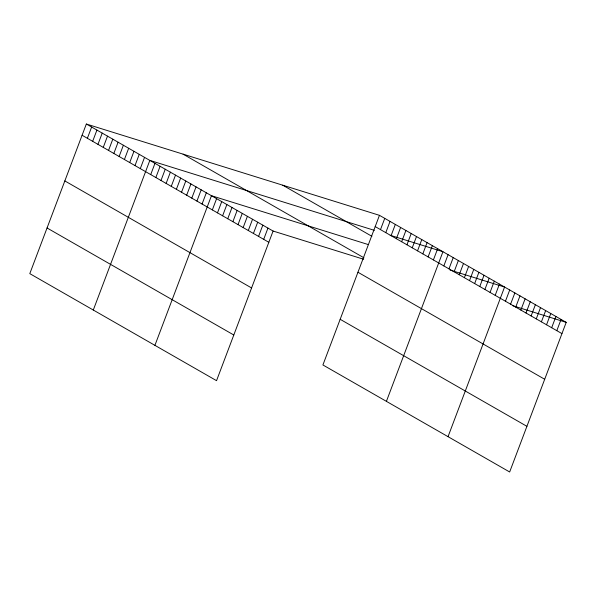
<?xml version="1.0" encoding="UTF-8"?>
<svg xmlns="http://www.w3.org/2000/svg" width="596" height="596" viewBox="0 0 596 596"><rect width="100%" height="100%" fill="white"/><g stroke="black" fill="none" stroke-linecap="round" stroke-linejoin="round"><path stroke-width="0.89" d="M86.338 124.013L29.8 273.639L216.542 380.673L273.087 231.039L86.338 124.013L379.458 215.327L566.2 322.361L509.662 471.987L322.913 364.961L379.458 215.327M87.381 138.294L91.635 127.045M92.671 141.326L96.924 130.077M97.96 144.359L102.214 133.109M103.257 147.391L107.504 136.141M108.546 150.423L112.793 139.173M113.836 153.455L118.09 142.206M119.126 156.487L123.379 145.238M124.415 159.519L128.669 148.27M129.712 162.552L133.958 151.302M135.001 165.584L139.255 154.334M140.291 168.616L144.545 157.366M93.296 310.032L149.834 160.399L374.363 230.354M150.721 174.591L154.967 163.341M155.854 177.534L160.108 166.284M160.987 180.484L165.241 169.227M166.128 183.426L170.374 172.169M171.261 186.369L175.515 175.112M176.394 189.312L180.648 178.062M181.534 192.255L185.781 181.005M186.667 195.197L190.921 183.948M191.8 198.14L196.054 186.891M196.941 201.083L201.187 189.833M202.074 204.026L206.328 192.776M154.915 345.352L211.461 195.719L368.313 244.584M212.347 209.911L216.594 198.662M217.48 212.854L221.727 201.604M222.613 215.797L226.867 204.547M227.746 218.739L232 207.49M232.887 221.682L237.133 210.433M238.02 224.632L242.274 213.375M243.153 227.575L247.407 216.318M248.294 230.518L252.54 219.268M253.427 233.461L257.681 222.211M258.56 236.403L262.814 225.154M263.7 239.346L267.947 228.097M380.494 229.616L384.748 218.367M385.783 232.649L390.037 221.399M391.08 235.681L395.327 224.431M396.37 238.713L400.624 227.463M401.659 241.745L405.913 230.496M406.949 244.777L411.203 233.528M412.238 247.809L416.492 236.56M417.535 250.841L421.782 239.592M422.825 253.874L427.079 242.624M428.114 256.906L432.368 245.656M433.404 259.938L437.658 248.688M386.409 401.354L442.947 251.721L390.186 235.286M443.834 265.913L448.088 254.663M448.967 268.856L453.221 257.606M454.107 271.798L458.354 260.549M459.24 274.741L463.494 263.492M464.373 277.684L468.627 266.434M469.514 280.634L473.76 269.377M474.647 283.577L478.893 272.32M479.78 286.52L484.034 275.263M484.913 289.462L489.167 278.213M490.054 292.405L494.3 281.156M495.187 295.348L499.441 284.098M448.036 436.667L504.574 287.041L450.055 270.055M505.46 301.233L509.707 289.984M510.593 304.176L514.847 292.927M515.726 307.119L519.98 295.869M520.867 310.062L525.113 298.812M526 313.004L530.254 301.755M531.133 315.947L535.387 304.698M536.273 318.89L540.52 307.64M541.406 321.833L545.66 310.583M546.539 324.783L550.793 313.526M551.68 327.725L555.926 316.469M556.813 330.668L561.067 319.419M273.087 231.039L363.657 259.253M512.56 305.644L566.2 322.361M375.204 226.584L561.946 333.611M282.728 185.192L371.897 236.299M183.069 154.148L363.947 257.807M357.95 272.245L544.692 379.272M82.092 135.262L268.833 242.289M340.167 319.3L526.916 426.326M64.837 180.923L251.579 287.957M47.054 227.977L233.803 335.004"/></g></svg>
